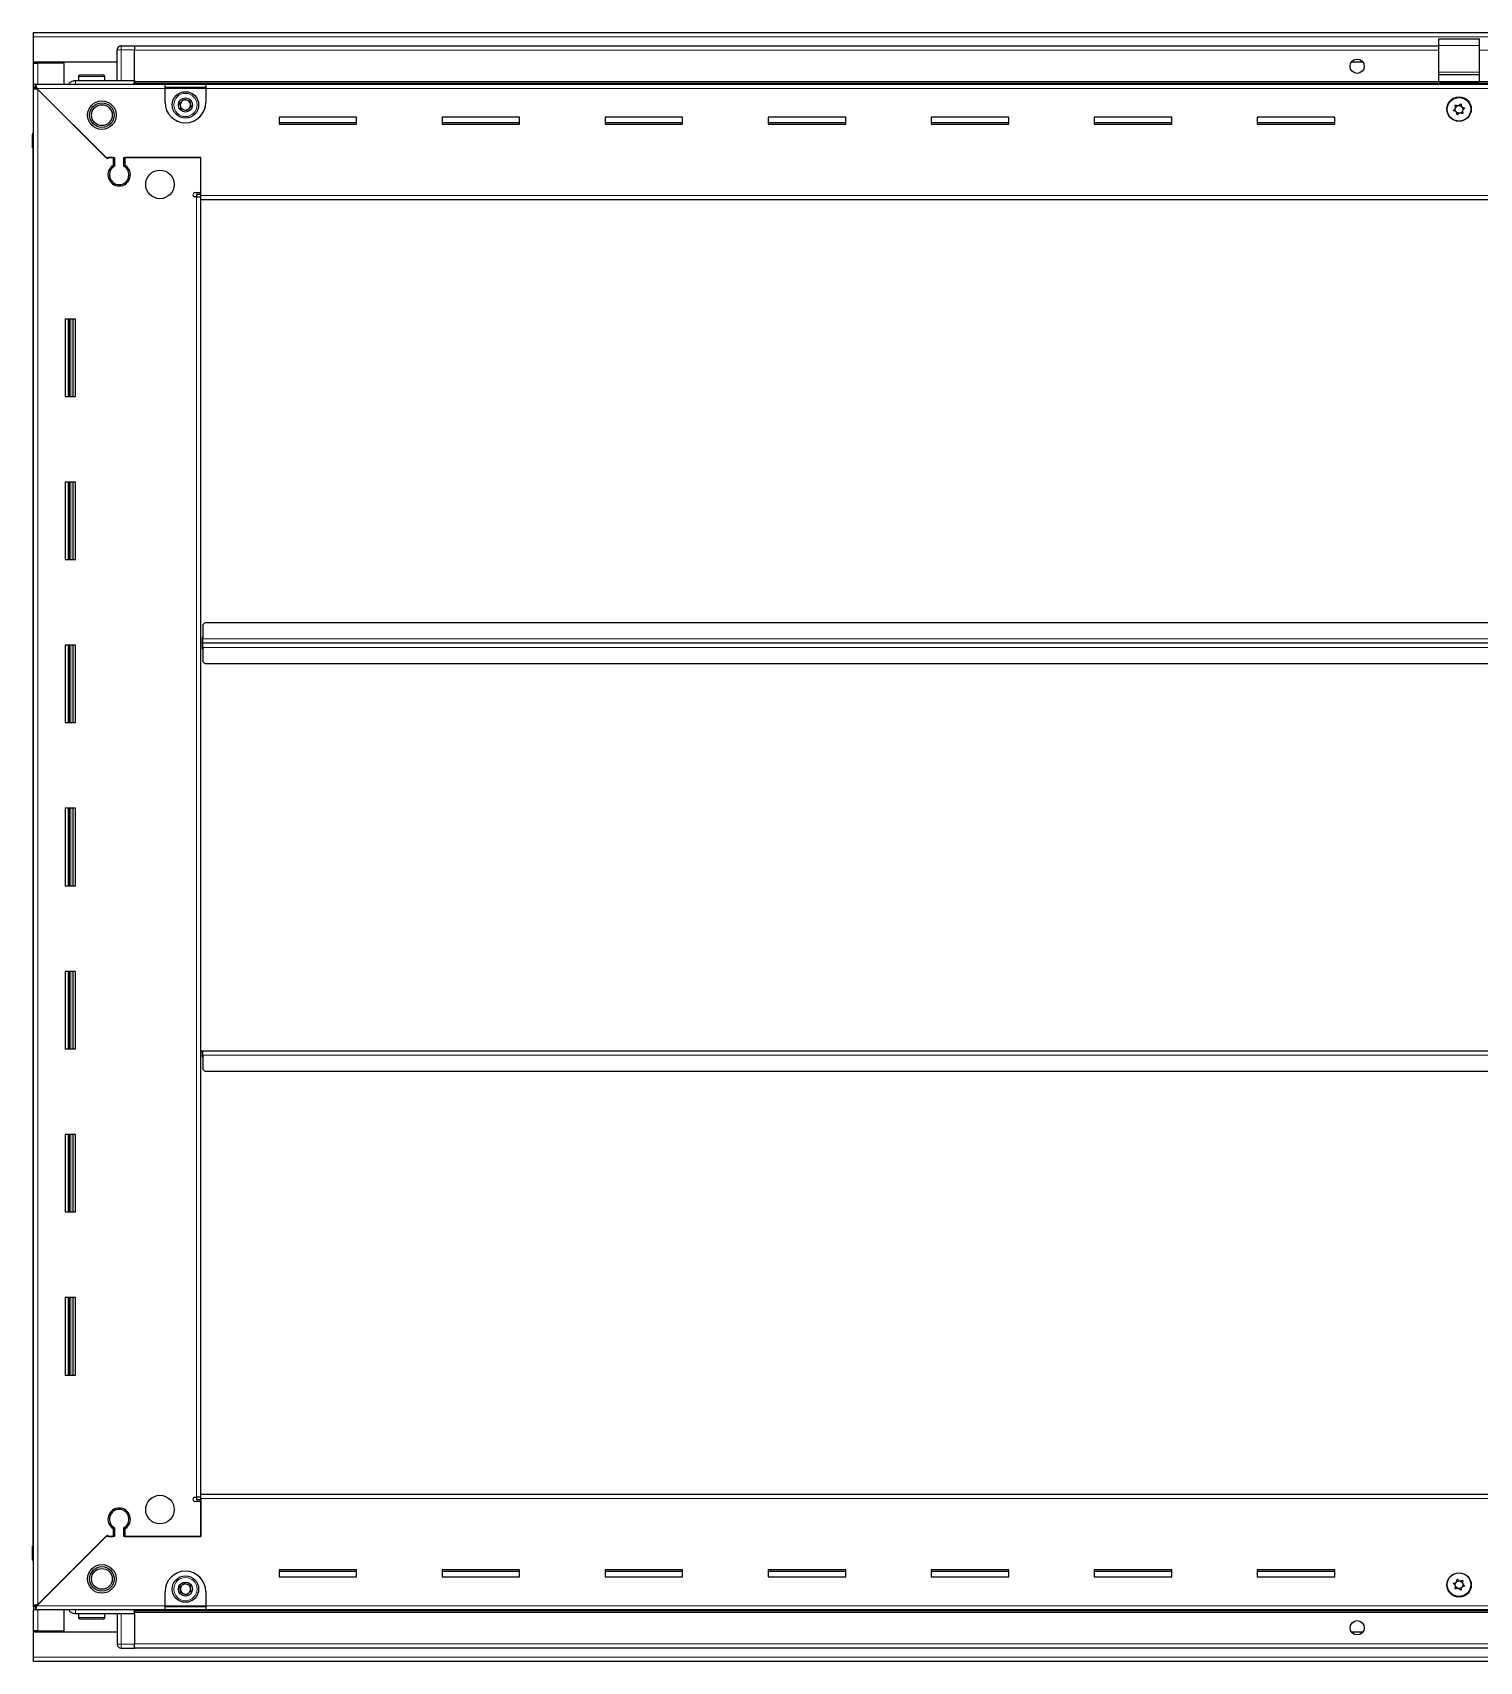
# Model space of a CAD drawing. Header units: millimetres. Extents: x 1256 to 4926, y 584 to 2034.
# Drawn here: x 3450 to 4160, y 1048 to 1847 of the extents above; entities that cross this region are included whole.
import ezdxf

# ---------------------------------------------------------------- set-up
doc = ezdxf.new("R2010")
doc.units = ezdxf.units.MM

msp = doc.modelspace()

# ---------------------------------------------------------------- linework, layer by layer
at = {"color": 7, "linetype": 'Continuous', "lineweight": 25}
for p, q in [((3450.84, 1844.5), (3450.84, 1846.6)), ((3450.84, 1846.6), (4849.84, 1846.6)), ((3450.84, 1832.1), (3450.84, 1844.5)), ((3491.84, 1823.1), (3491.84, 1838.1)), ((3492.51, 1839.6), (3492.51, 1839.6)), ((3493.84, 1840.1), (3500.34, 1840.1)), ((3493.84, 1840.1), (3500.34, 1840.1)), ((3500.34, 1840.1), (3500.34, 1840.1)), ((3500.34, 1840.1), (3500.34, 1840.1)), ((3500.34, 1840.1), (3500.34, 1838.1)), ((4140.34, 1839.95), (3500.34, 1839.95)), ((3500.34, 1823.1), (3500.34, 1838.1)), ((4140.34, 1843.6), (4160.34, 1843.6)), ((4140.34, 1840.34), (4140.34, 1843.6)), ((4140.34, 1827.19), (4140.34, 1840.34)), ((4160.34, 1840.34), (4160.34, 1843.6)), ((4160.34, 1827.19), (4160.34, 1840.34)), ((3491.84, 1832.1), (3450.84, 1832.1)), ((3450.84, 1831.6), (3450.84, 1832.1)), ((3450.84, 1821.35), (3450.84, 1831.6)), ((3450.84, 1831.6), (3452.94, 1831.6)), ((3452.34, 1831.6), (3452.34, 1832.1)), ((3465.84, 1831.6), (3452.94, 1831.6)), ((3465.84, 1821.35), (3465.84, 1831.6)), ((4103.21, 1832.1), (4097.46, 1832.1)), ((3471.34, 1823.1), (3500.34, 1823.1)), ((3472.84, 1825), (3472.84, 1823.1)), ((3473.64, 1825.8), (3485.04, 1825.8)), ((3485.84, 1823.1), (3485.84, 1825)), ((3500.26, 1821.35), (3500.34, 1823.07)), ((3500.34, 1823.1), (3500.34, 1822.6)), ((3500.34, 1821.95), (4800.34, 1821.95)), ((4140.34, 1826.1), (4140.34, 1827.19)), ((4140.34, 1826.1), (4160.34, 1826.1)), ((4140.34, 1822.6), (4140.34, 1826.1)), ((4140.34, 1822.6), (4160.34, 1822.6)), ((4144.34, 1822.6), (4144.34, 1821.95)), ((4146.84, 1821.95), (4146.84, 1822.6)), ((4153.84, 1821.95), (4153.84, 1822.6)), ((4156.34, 1821.95), (4156.34, 1822.6)), ((4160.34, 1826.1), (4160.34, 1827.19)), ((4160.34, 1822.6), (4160.34, 1826.1)), ((3450.84, 1819.85), (3450.84, 1821.35)), ((3450.84, 1821.35), (3451.84, 1821.35)), ((3450.84, 1819.35), (3450.84, 1819.85)), ((3450.84, 1819.85), (3451.84, 1819.85)), ((3450.84, 1074.85), (3450.84, 1819.35)), ((3452.34, 1819.35), (3450.84, 1819.35)), ((3451.84, 1819.85), (3451.84, 1821.35)), ((3451.84, 1821.35), (3515.34, 1821.35)), ((3452.44, 1819.25), (3486.34, 1785.35)), ((3487.04, 1784.65), (3452.94, 1818.75)), ((3515.34, 1819.25), (3515.34, 1821.35)), ((3515.34, 1821.35), (3535.34, 1821.35)), ((3515.34, 1819.85), (3535.34, 1819.85)), ((3515.34, 1812.35), (3515.34, 1819.25)), ((3535.34, 1821.35), (3535.34, 1819.25)), ((3535.34, 1821.35), (4765.34, 1821.35)), ((3535.34, 1819.25), (3535.34, 1812.35)), ((3609.34, 1805.1), (3571.34, 1805.1)), ((3571.34, 1805.1), (3571.34, 1801.6)), ((3609.34, 1802.35), (3571.34, 1802.35)), ((3571.34, 1801.6), (3609.34, 1801.6)), ((3609.34, 1801.6), (3609.34, 1805.1)), ((3689.34, 1805.1), (3651.34, 1805.1)), ((3651.34, 1805.1), (3651.34, 1801.6)), ((3689.34, 1802.35), (3651.34, 1802.35)), ((3651.34, 1801.6), (3689.34, 1801.6)), ((3689.34, 1801.6), (3689.34, 1805.1)), ((3769.34, 1805.1), (3731.34, 1805.1)), ((3731.34, 1805.1), (3731.34, 1801.6)), ((3769.34, 1802.35), (3731.34, 1802.35)), ((3731.34, 1801.6), (3769.34, 1801.6)), ((3769.34, 1801.6), (3769.34, 1805.1)), ((3849.34, 1805.1), (3811.34, 1805.1)), ((3811.34, 1805.1), (3811.34, 1801.6)), ((3849.34, 1802.35), (3811.34, 1802.35)), ((3811.34, 1801.6), (3849.34, 1801.6)), ((3849.34, 1801.6), (3849.34, 1805.1)), ((3929.34, 1805.1), (3891.34, 1805.1)), ((3891.34, 1805.1), (3891.34, 1801.6)), ((3929.34, 1802.35), (3891.34, 1802.35)), ((3891.34, 1801.6), (3929.34, 1801.6)), ((3929.34, 1801.6), (3929.34, 1805.1)), ((4009.34, 1805.1), (3971.34, 1805.1)), ((3971.34, 1805.1), (3971.34, 1801.6)), ((4009.34, 1802.35), (3971.34, 1802.35)), ((3971.34, 1801.6), (4009.34, 1801.6)), ((4009.34, 1801.6), (4009.34, 1805.1)), ((4089.34, 1805.1), (4051.34, 1805.1)), ((4051.34, 1805.1), (4051.34, 1801.6)), ((4089.34, 1802.35), (4051.34, 1802.35)), ((4051.34, 1801.6), (4089.34, 1801.6)), ((4089.34, 1801.6), (4089.34, 1805.1)), ((3450.34, 1796.6), (3450.34, 1790.1)), ((3450.34, 1790.1), (3450.34, 1796.6)), ((3450.34, 1790.1), (3450.34, 1790.1)), ((3450.84, 1790.1), (3450.34, 1790.1)), ((3450.49, 1790.1), (3450.49, 1104.1)), ((3486.34, 1785.35), (3490.54, 1785.35)), ((3487.74, 1785.35), (3487.04, 1784.65)), ((3489.84, 1785.35), (3487.74, 1785.35)), ((3489.84, 1785.35), (3489.84, 1781.46)), ((3490.54, 1785.35), (3490.54, 1781.07)), ((3495.14, 1785.35), (3532.84, 1785.35)), ((3495.14, 1781.07), (3495.14, 1785.35)), ((3495.84, 1781.46), (3495.84, 1785.35)), ((3532.84, 1785.35), (3495.84, 1785.35)), ((3532.84, 1766.7), (3532.84, 1785.35)), ((3532.84, 1768.1), (3532.84, 1785.35)), ((3490.84, 1772.49), (3490.84, 1771.73)), ((3529.99, 1768.1), (3532.84, 1768.1)), ((3530.74, 1766.1), (3529.99, 1766.1)), ((3530.74, 1766.1), (3532.84, 1766.1)), ((3532.84, 1767.1), (3530.84, 1767.1)), ((3530.84, 1767.1), (3530.84, 1766.1)), ((3532.84, 1764.6), (3532.84, 1766.7)), ((4767.84, 1764.6), (3532.84, 1764.6)), ((3532.84, 1129.6), (3532.84, 1764.6)), ((3471.34, 1706.1), (3466.34, 1706.1)), ((3466.34, 1706.1), (3466.34, 1668.1)), ((3468.49, 1668.1), (3468.49, 1706.1)), ((3470.28, 1668.1), (3470.28, 1706.1)), ((3470.31, 1668.1), (3470.31, 1706.1)), ((3471.34, 1668.1), (3471.34, 1706.1)), ((3466.34, 1668.1), (3471.34, 1668.1)), ((3471.34, 1626.1), (3466.34, 1626.1)), ((3466.34, 1626.1), (3466.34, 1588.1)), ((3468.49, 1588.1), (3468.49, 1626.1)), ((3470.28, 1588.1), (3470.28, 1626.1)), ((3470.31, 1588.1), (3470.31, 1626.1)), ((3471.34, 1588.1), (3471.34, 1626.1)), ((3466.34, 1588.1), (3471.34, 1588.1)), ((3534.84, 1557.1), (3533.84, 1556.1)), ((3533.84, 1556.1), (3533.84, 1549.2)), ((4765.84, 1557.1), (3534.84, 1557.1)), ((3471.34, 1546.1), (3466.34, 1546.1)), ((3466.34, 1546.1), (3466.34, 1508.1)), ((3468.49, 1508.1), (3468.49, 1546.1)), ((3470.28, 1508.1), (3470.28, 1546.1)), ((3470.31, 1508.1), (3470.31, 1546.1)), ((3471.34, 1508.1), (3471.34, 1546.1)), ((3533.59, 1547.1), (3532.84, 1547.1)), ((3533.84, 1549.95), (3533.59, 1549.95)), ((3533.59, 1549.95), (3533.59, 1547.1)), ((3533.59, 1547.1), (3533.59, 1544.25)), ((3533.59, 1544.25), (3533.84, 1544.25)), ((3533.84, 1547.1), (3533.84, 1549.2)), ((4766.84, 1547.1), (3533.84, 1547.1)), ((3533.84, 1545), (3533.84, 1547.1)), ((3533.84, 1545), (3533.84, 1538.1)), ((3533.84, 1538.1), (3534.84, 1537.1)), ((3534.84, 1537.1), (4765.84, 1537.1)), ((3466.34, 1508.1), (3471.34, 1508.1)), ((3471.34, 1466.1), (3466.34, 1466.1)), ((3466.34, 1466.1), (3466.34, 1428.1)), ((3468.49, 1428.1), (3468.49, 1466.1)), ((3470.28, 1428.1), (3470.28, 1466.1)), ((3470.31, 1428.1), (3470.31, 1466.1)), ((3471.34, 1428.1), (3471.34, 1466.1)), ((3466.34, 1428.1), (3471.34, 1428.1)), ((3471.34, 1386.1), (3466.34, 1386.1)), ((3466.34, 1386.1), (3466.34, 1348.1)), ((3468.49, 1348.1), (3468.49, 1386.1)), ((3470.28, 1348.1), (3470.28, 1386.1)), ((3470.31, 1348.1), (3470.31, 1386.1)), ((3471.34, 1348.1), (3471.34, 1386.1)), ((3466.34, 1348.1), (3471.34, 1348.1)), ((3532.84, 1347.1), (3533.59, 1347.1)), ((3533.59, 1347.1), (3533.59, 1344.25)), ((3533.59, 1344.25), (3533.84, 1344.25)), ((3533.84, 1345), (3533.84, 1347.1)), ((3533.84, 1347.1), (4766.84, 1347.1)), ((3533.84, 1345), (3533.84, 1338.1)), ((3533.84, 1338.1), (3534.84, 1337.1)), ((3534.84, 1337.1), (4765.84, 1337.1)), ((3471.34, 1306.1), (3466.34, 1306.1)), ((3466.34, 1306.1), (3466.34, 1268.1)), ((3468.49, 1268.1), (3468.49, 1306.1)), ((3470.28, 1268.1), (3470.28, 1306.1)), ((3470.31, 1268.1), (3470.31, 1306.1)), ((3471.34, 1268.1), (3471.34, 1306.1)), ((3466.34, 1268.1), (3471.34, 1268.1)), ((3471.34, 1226.1), (3466.34, 1226.1)), ((3466.34, 1226.1), (3466.34, 1188.1)), ((3468.49, 1188.1), (3468.49, 1226.1)), ((3470.28, 1188.1), (3470.28, 1226.1)), ((3470.31, 1188.1), (3470.31, 1226.1)), ((3471.34, 1188.1), (3471.34, 1226.1)), ((3466.34, 1188.1), (3471.34, 1188.1)), ((3529.99, 1128.1), (3530.74, 1128.1)), ((3532.84, 1128.1), (3530.74, 1128.1)), ((3530.84, 1128.1), (3530.84, 1127.1)), ((3530.84, 1127.1), (3532.84, 1127.1)), ((3532.84, 1129.6), (4767.84, 1129.6)), ((3532.84, 1127.5), (3532.84, 1129.6)), ((3532.84, 1127.5), (3532.84, 1108.85)), ((3490.84, 1122.48), (3490.84, 1121.72)), ((3532.84, 1126.1), (3529.99, 1126.1)), ((3532.84, 1108.85), (3532.84, 1126.1)), ((3489.84, 1112.74), (3489.84, 1108.85)), ((3490.54, 1113.14), (3490.54, 1108.85)), ((3495.14, 1108.85), (3495.14, 1113.14)), ((3495.84, 1108.85), (3495.84, 1112.74)), ((3450.34, 1104.1), (3450.34, 1104.1)), ((3450.34, 1097.6), (3450.34, 1104.1)), ((3450.34, 1104.1), (3450.34, 1104.1)), ((3450.34, 1104.1), (3450.34, 1097.6)), ((3450.84, 1104.1), (3450.34, 1104.1)), ((3486.34, 1108.85), (3452.44, 1074.95)), ((3452.94, 1075.45), (3487.04, 1109.55)), ((3490.54, 1108.85), (3486.34, 1108.85)), ((3487.04, 1109.55), (3487.74, 1108.85)), ((3487.74, 1108.85), (3489.84, 1108.85)), ((3532.84, 1108.85), (3495.14, 1108.85)), ((3495.84, 1108.85), (3532.84, 1108.85)), ((3450.84, 1096.28), (3450.84, 1096.28)), ((3609.34, 1092.6), (3571.34, 1092.6)), ((3571.34, 1092.6), (3571.34, 1089.1)), ((3571.34, 1091.85), (3609.34, 1091.85)), ((3571.34, 1089.1), (3609.34, 1089.1)), ((3609.34, 1089.1), (3609.34, 1092.6)), ((3689.34, 1092.6), (3651.34, 1092.6)), ((3651.34, 1092.6), (3651.34, 1089.1)), ((3651.34, 1091.85), (3689.34, 1091.85)), ((3651.34, 1089.1), (3689.34, 1089.1)), ((3689.34, 1089.1), (3689.34, 1092.6)), ((3769.34, 1092.6), (3731.34, 1092.6)), ((3731.34, 1092.6), (3731.34, 1089.1)), ((3731.34, 1091.85), (3769.34, 1091.85)), ((3731.34, 1089.1), (3769.34, 1089.1)), ((3769.34, 1089.1), (3769.34, 1092.6)), ((3849.34, 1092.6), (3811.34, 1092.6)), ((3811.34, 1092.6), (3811.34, 1089.1)), ((3811.34, 1091.85), (3849.34, 1091.85)), ((3811.34, 1089.1), (3849.34, 1089.1)), ((3849.34, 1089.1), (3849.34, 1092.6)), ((3929.34, 1092.6), (3891.34, 1092.6)), ((3891.34, 1092.6), (3891.34, 1089.1)), ((3891.34, 1091.85), (3929.34, 1091.85)), ((3891.34, 1089.1), (3929.34, 1089.1)), ((3929.34, 1089.1), (3929.34, 1092.6)), ((4009.34, 1092.6), (3971.34, 1092.6)), ((3971.34, 1092.6), (3971.34, 1089.1)), ((3971.34, 1091.85), (4009.34, 1091.85)), ((3971.34, 1089.1), (4009.34, 1089.1)), ((4009.34, 1089.1), (4009.34, 1092.6)), ((4089.34, 1092.6), (4051.34, 1092.6)), ((4051.34, 1092.6), (4051.34, 1089.1)), ((4051.34, 1091.85), (4089.34, 1091.85)), ((4051.34, 1089.1), (4089.34, 1089.1)), ((4089.34, 1089.1), (4089.34, 1092.6)), ((3515.34, 1074.95), (3515.34, 1081.85)), ((3535.34, 1081.85), (3535.34, 1074.95)), ((3450.84, 1074.35), (3450.84, 1074.85)), ((3452.34, 1074.85), (3450.84, 1074.85)), ((3450.84, 1074.35), (3450.84, 1072.85)), ((3451.84, 1074.35), (3450.84, 1074.35)), ((3450.84, 1062.6), (3450.84, 1072.85)), ((3451.84, 1072.85), (3450.84, 1072.85)), ((3451.84, 1074.35), (3451.84, 1072.85)), ((3515.34, 1072.85), (3451.84, 1072.85)), ((3465.84, 1062.6), (3465.84, 1072.85)), ((3471.34, 1071.1), (3500.34, 1071.1)), ((3472.84, 1071.1), (3472.84, 1069.2)), ((3485.84, 1069.2), (3485.84, 1071.1)), ((3491.84, 1071.1), (3491.84, 1056.1)), ((3500.34, 1071.14), (3500.26, 1072.85)), ((4800.34, 1072.25), (3500.34, 1072.25)), ((3500.34, 1071.1), (3500.34, 1071.6)), ((3500.34, 1071.1), (3500.34, 1056.1)), ((3515.34, 1072.85), (3515.34, 1074.95)), ((3535.34, 1074.35), (3515.34, 1074.35)), ((3535.34, 1072.85), (3515.34, 1072.85)), ((3535.34, 1074.95), (3535.34, 1072.85)), ((4765.34, 1072.85), (3535.34, 1072.85)), ((3477.41, 1068.4), (3473.64, 1068.4)), ((3485.04, 1068.4), (3477.41, 1068.4)), ((3452.94, 1062.6), (3450.84, 1062.6)), ((3450.84, 1062.1), (3450.84, 1062.6)), ((3450.84, 1062.1), (3491.84, 1062.1)), ((3450.84, 1049.7), (3450.84, 1062.1)), ((3452.34, 1062.1), (3452.34, 1062.6)), ((3452.94, 1062.6), (3465.84, 1062.6)), ((3491.84, 1056.1), (3491.84, 1056.1)), ((3500.34, 1054.1), (3500.34, 1056.1)), ((4097.46, 1062.1), (4103.21, 1062.1)), ((3450.84, 1047.6), (3450.84, 1049.7)), ((4849.84, 1047.6), (3450.84, 1047.6)), ((3493.84, 1054.1), (3500.34, 1054.1)), ((3493.84, 1054.1), (3500.34, 1054.1)), ((3500.34, 1054.25), (4800.34, 1054.25)), ((3500.34, 1054.1), (3500.34, 1054.1))]:
    msp.add_line(p, q, dxfattribs=at)
at = {"color": 8, "linetype": 'Continuous', "lineweight": 18}
for p, q in [((4849.84, 1844.5), (3450.84, 1844.5)), ((3491.84, 1838.1), (3493.84, 1838.1)), ((3493.84, 1840.1), (3493.84, 1838.1)), ((3493.84, 1838.1), (3493.84, 1823.1)), ((3500.34, 1838.1), (3493.84, 1838.1)), ((4140.34, 1837.95), (3500.34, 1837.95)), ((4140.34, 1840.34), (4160.34, 1840.34)), ((4800.34, 1837.95), (4160.34, 1837.95)), ((3452.94, 1831.6), (3452.94, 1832.1)), ((3452.94, 1821.35), (3452.94, 1831.6)), ((3472.84, 1825), (3485.84, 1825)), ((4140.34, 1822.6), (3500.34, 1822.6)), ((4140.34, 1827.19), (4160.34, 1827.19)), ((4146.34, 1821.95), (4146.34, 1822.6)), ((4154.34, 1821.95), (4154.34, 1822.6)), ((4800.34, 1822.6), (4160.34, 1822.6)), ((3515.34, 1819.25), (3452.44, 1819.25)), ((3452.94, 1818.75), (3452.94, 1075.45)), ((4800.34, 1821.37), (3500.34, 1821.37)), ((3515.34, 1819.25), (3535.34, 1819.25)), ((4765.34, 1819.25), (3535.34, 1819.25)), ((3450.84, 1796.6), (3450.34, 1796.6)), ((3530.74, 1128.1), (3530.74, 1766.1)), ((3532.84, 1766.7), (4767.84, 1766.7)), ((3467.84, 1706.1), (3467.84, 1668.1)), ((3469.07, 1706.1), (3469.07, 1668.1)), ((3467.84, 1626.1), (3467.84, 1588.1)), ((3469.07, 1626.1), (3469.07, 1588.1)), ((3467.84, 1546.1), (3467.84, 1508.1)), ((3469.07, 1546.1), (3469.07, 1508.1)), ((4766.84, 1549.2), (3533.84, 1549.2)), ((3533.84, 1545), (4766.84, 1545)), ((3467.84, 1466.1), (3467.84, 1428.1)), ((3469.07, 1466.1), (3469.07, 1428.1)), ((3467.84, 1386.1), (3467.84, 1348.1)), ((3469.07, 1386.1), (3469.07, 1348.1)), ((3533.84, 1345), (4766.84, 1345)), ((3467.84, 1306.1), (3467.84, 1268.1)), ((3469.07, 1306.1), (3469.07, 1268.1)), ((3467.84, 1226.1), (3467.84, 1188.1)), ((3469.07, 1226.1), (3469.07, 1188.1)), ((4767.84, 1127.5), (3532.84, 1127.5)), ((3450.84, 1097.6), (3450.34, 1097.6)), ((3452.44, 1074.95), (3515.34, 1074.95)), ((3452.94, 1062.6), (3452.94, 1072.85)), ((3493.84, 1056.1), (3493.84, 1071.1)), ((3500.34, 1072.84), (4800.34, 1072.84)), ((3500.34, 1071.6), (4800.34, 1071.6)), ((3535.34, 1074.95), (3515.34, 1074.95)), ((3535.34, 1074.95), (4765.34, 1074.95)), ((3477.14, 1069.2), (3472.84, 1069.2)), ((3485.84, 1069.2), (3477.14, 1069.2)), ((3452.94, 1062.1), (3452.94, 1062.6)), ((3491.84, 1056.1), (3493.84, 1056.1)), ((3493.84, 1054.1), (3493.84, 1056.1)), ((3500.34, 1056.1), (3493.84, 1056.1)), ((3500.34, 1056.25), (4800.34, 1056.25)), ((4849.84, 1049.7), (3450.84, 1049.7))]:
    msp.add_line(p, q, dxfattribs=at)
at = {"color": 7, "linetype": 'Continuous', "lineweight": 25}
for centre, radius in [((4100.34, 1830.1), 3.5), ((3525.34, 1811.1), 6.5), ((3525.34, 1811.1), 3.46), ((4150.34, 1809.1), 6), ((4150.34, 1808.95), 5.79), ((3484.34, 1806.1), 7), ((3484.34, 1806.1), 6.02), ((3484.34, 1806.1), 5.1), ((4150.34, 1808.95), 1.85), ((3512.84, 1772.1), 7), ((3512.84, 1122.1), 7), ((3484.34, 1088.1), 7), ((3484.34, 1088.1), 6.02), ((3484.34, 1088.1), 5.1), ((3525.34, 1083.1), 6.5), ((4150.34, 1085.1), 6), ((4150.34, 1085.25), 5.79), ((4150.34, 1085.25), 1.85), ((3525.34, 1083.1), 3.46), ((4100.34, 1064.1), 3.5)]:
    msp.add_circle(centre, radius, dxfattribs=at)
at = {"color": 8, "linetype": 'Continuous', "lineweight": 18}
for centre in [(3525.34, 1811.1), (3525.34, 1083.1)]:
    msp.add_circle(centre, 5.7, dxfattribs=at)
at = {"color": 7, "linetype": 'Continuous', "lineweight": 25}
for centre, radius, start, end in [((3493.84, 1838.1), 2, 90, 180), ((3493.84, 1838.1), 2, 131.40962, 180), ((3493.84, 1838.1), 2, 90, 131.40962), ((3473.64, 1825), 0.8, 90, 180), ((3485.04, 1825), 0.8, 0, 90), ((3491.64, 1823.3), 0.2, 270, 0), ((3525.34, 1812.35), 10, 180, 270), ((3525.34, 1811.1), 2.5, 134.01559, 194.01559), ((3525.34, 1811.1), 2.5, 194.01559, 254.01559), ((3525.34, 1811.1), 2.5, 74.01559, 134.01559), ((3525.34, 1811.1), 2.5, 254.01559, 314.01559), ((3525.34, 1812.35), 10, 270, 0), ((3525.34, 1811.1), 2.5, 14.01559, 74.01559), ((3525.34, 1811.1), 2.5, 314.01559, 14.01559), ((3452.34, 1796.6), 2, 138.59038, 180), ((3492.84, 1776.85), 5.5, 123.05573, 56.94427), ((3492.84, 1776.85), 4.8, 118.63099, 61.36901), ((3529.99, 1767.1), 1, 90, 270), ((3529.99, 1127.1), 1, 90, 270), ((3492.84, 1117.35), 5.5, 303.05573, 236.94427), ((3492.84, 1117.35), 4.8, 298.63099, 241.36901), ((3452.34, 1097.6), 2, 180, 221.39416), ((3525.34, 1081.85), 10, 90, 180), ((3525.34, 1081.85), 10, 0, 90), ((3525.34, 1083.1), 2.5, 127.47401, 187.47401), ((3525.34, 1083.1), 2.5, 187.47401, 247.47401), ((3525.34, 1083.1), 2.5, 67.47401, 127.47401), ((3525.34, 1083.1), 2.5, 247.47401, 307.47401), ((3525.34, 1083.1), 2.5, 7.47401, 67.47401), ((3525.34, 1083.1), 2.5, 307.47401, 7.47401), ((3491.64, 1070.9), 0.2, 0, 90), ((3473.64, 1069.2), 0.8, 180, 270), ((3485.04, 1069.2), 0.8, 270, 0), ((3493.84, 1056.1), 2, 180, 270), ((3493.84, 1056.1), 2, 180, 270)]:
    msp.add_arc(centre, radius, start, end, dxfattribs=at)
for points, knots in [([(3468.12, 1821.35), (3468.24, 1821.55), (3468.63, 1822.2), (3469.78, 1822.91), (3470.82, 1823.04), (3471.34, 1823.1)], [0, 0, 0, 0, 0.18225, 0.591125, 1, 1, 1, 1]), ([(3500.34, 1823.1), (3500.34, 1823.07), (3500.34, 1822.99), (3500.34, 1822.37), (3500.34, 1821.79), (3500.34, 1821.4), (3500.34, 1821.37)], [0, 0, 0, 0, 0.324279, 0.648558, 0.972836, 1, 1, 1, 1]), ([(3450.84, 1819.35), (3450.86, 1819.31), (3450.91, 1819.22), (3451.31, 1819.09), (3451.86, 1818.95), (3452.44, 1818.84), (3452.81, 1818.78), (3452.94, 1818.75)], [0, 0, 0, 0, 0.2302553, 0.4485219, 0.6667858, 0.8850496, 1, 1, 1, 1]), ([(3452.44, 1819.25), (3452.39, 1819.51), (3452.3, 1820), (3452.17, 1820.64), (3452.04, 1821.11), (3451.92, 1821.33), (3451.86, 1821.35), (3451.84, 1821.35)], [0, 0, 0, 0, 0.230255, 0.448522, 0.666786, 0.88505, 1, 1, 1, 1]), ([(3522.56, 1811.9), (3522.93, 1812.26), (3523.62, 1812.93), (3524.32, 1813.59), (3524.64, 1813.91)], [0, 0, 0, 0, 0.534686, 1, 1, 1, 1]), ([(3524.64, 1813.91), (3525.13, 1813.76), (3526.06, 1813.5), (3526.98, 1813.23), (3527.41, 1813.11)], [0, 0, 0, 0, 0.5346859, 1, 1, 1, 1]), ([(3523.26, 1809.1), (3523.18, 1809.43), (3522.98, 1810.23), (3522.74, 1811.2), (3522.59, 1811.78), (3522.56, 1811.9)], [0, 0, 0, 0, 0.3629006, 0.8668753, 1, 1, 1, 1]), ([(3526.03, 1808.3), (3525.54, 1808.45), (3524.61, 1808.71), (3523.69, 1808.98), (3523.26, 1809.1)], [0, 0, 0, 0, 0.534686, 1, 1, 1, 1]), ([(3528.11, 1810.31), (3527.74, 1809.95), (3527.05, 1809.28), (3526.36, 1808.61), (3526.03, 1808.3)], [0, 0, 0, 0, 0.5346859, 1, 1, 1, 1]), ([(3527.41, 1813.11), (3527.44, 1812.99), (3527.59, 1812.41), (3527.83, 1811.44), (3528.03, 1810.64), (3528.11, 1810.31)], [0, 0, 0, 0, 0.133125, 0.637099, 1, 1, 1, 1]), ([(4148.45, 1811.03), (4148.44, 1811.02), (4148.43, 1810.99), (4148.42, 1810.94), (4148.43, 1810.79), (4148.53, 1810.42), (4148.66, 1809.89), (4148.5, 1809.28), (4148.14, 1808.91), (4147.84, 1808.66), (4147.66, 1808.5), (4147.61, 1808.42), (4147.6, 1808.38), (4147.6, 1808.35), (4147.62, 1808.32), (4147.67, 1808.27), (4147.92, 1808.18), (4148.38, 1808.07), (4149.02, 1807.76), (4149.27, 1807.09), (4149.33, 1806.62), (4149.41, 1806.36), (4149.45, 1806.31), (4149.47, 1806.29), (4149.51, 1806.28), (4149.54, 1806.29), (4149.58, 1806.3), (4149.65, 1806.35), (4149.82, 1806.5), (4150.09, 1806.77), (4150.49, 1807.09), (4151.11, 1807.2), (4151.62, 1807.01), (4151.99, 1806.88), (4152.14, 1806.86), (4152.19, 1806.87), (4152.22, 1806.88), (4152.24, 1806.92), (4152.25, 1806.97), (4152.24, 1807.12), (4152.14, 1807.49), (4152.01, 1808.01), (4152.17, 1808.62), (4152.53, 1809), (4152.84, 1809.25), (4153.01, 1809.41), (4153.06, 1809.49), (4153.07, 1809.53), (4153.07, 1809.56), (4153.05, 1809.59), (4153, 1809.63), (4152.75, 1809.73), (4152.29, 1809.84), (4151.65, 1810.15), (4151.4, 1810.81), (4151.34, 1811.29), (4151.26, 1811.54), (4151.22, 1811.6), (4151.2, 1811.62), (4151.17, 1811.63), (4151.13, 1811.62), (4151.09, 1811.6), (4151.02, 1811.56), (4150.85, 1811.41), (4150.58, 1811.14), (4150.18, 1810.82), (4149.56, 1810.71), (4149.05, 1810.89), (4148.68, 1811.03), (4148.53, 1811.05), (4148.48, 1811.04), (4148.46, 1811.03), (4148.45, 1811.03)], [0, 0, 0, 0, 0.002009, 0.00442, 0.009365, 0.025528, 0.067705, 0.095786, 0.124646, 0.150342, 0.160519, 0.163394, 0.165697, 0.167245, 0.168874, 0.17077, 0.178606, 0.211994, 0.249994, 0.287995, 0.321383, 0.329219, 0.331115, 0.332744, 0.334292, 0.336217, 0.338535, 0.341318, 0.349662, 0.375358, 0.404217, 0.432298, 0.474475, 0.490639, 0.496669, 0.49844, 0.5, 0.502009, 0.50442, 0.509365, 0.525528, 0.567705, 0.595786, 0.624646, 0.650342, 0.660519, 0.663394, 0.665697, 0.667245, 0.668874, 0.67077, 0.678606, 0.711994, 0.749994, 0.787995, 0.821383, 0.829219, 0.831115, 0.832744, 0.834292, 0.836217, 0.838535, 0.841318, 0.849662, 0.875358, 0.904217, 0.932298, 0.974475, 0.990639, 0.996669, 0.99844, 1, 1, 1, 1]), ([(4148.45, 1083.18), (4148.46, 1083.18), (4148.48, 1083.16), (4148.54, 1083.16), (4148.68, 1083.18), (4149.05, 1083.32), (4149.56, 1083.5), (4150.18, 1083.39), (4150.58, 1083.07), (4150.86, 1082.79), (4151.04, 1082.63), (4151.12, 1082.59), (4151.16, 1082.58), (4151.2, 1082.59), (4151.22, 1082.61), (4151.26, 1082.66), (4151.34, 1082.92), (4151.4, 1083.39), (4151.65, 1084.06), (4152.29, 1084.37), (4152.75, 1084.48), (4153, 1084.57), (4153.05, 1084.62), (4153.07, 1084.65), (4153.07, 1084.68), (4153.07, 1084.71), (4153.04, 1084.75), (4152.99, 1084.82), (4152.83, 1084.97), (4152.53, 1085.21), (4152.18, 1085.58), (4152.01, 1086.19), (4152.15, 1086.72), (4152.24, 1087.1), (4152.26, 1087.25), (4152.24, 1087.3), (4152.22, 1087.33), (4152.19, 1087.35), (4152.13, 1087.35), (4151.99, 1087.33), (4151.62, 1087.19), (4151.11, 1087.01), (4150.49, 1087.12), (4150.09, 1087.44), (4149.81, 1087.72), (4149.63, 1087.88), (4149.55, 1087.92), (4149.51, 1087.93), (4149.47, 1087.92), (4149.45, 1087.9), (4149.41, 1087.84), (4149.33, 1087.59), (4149.27, 1087.11), (4149.02, 1086.45), (4148.38, 1086.14), (4147.92, 1086.03), (4147.67, 1085.93), (4147.62, 1085.89), (4147.6, 1085.86), (4147.6, 1085.83), (4147.61, 1085.79), (4147.63, 1085.76), (4147.68, 1085.69), (4147.84, 1085.54), (4148.14, 1085.3), (4148.5, 1084.92), (4148.66, 1084.31), (4148.53, 1083.79), (4148.43, 1083.41), (4148.42, 1083.26), (4148.43, 1083.21), (4148.44, 1083.19), (4148.45, 1083.18)], [0, 0, 0, 0, 0.002009, 0.00442, 0.009365, 0.025528, 0.067705, 0.095786, 0.124646, 0.150342, 0.160519, 0.163394, 0.165697, 0.167245, 0.168874, 0.17077, 0.178606, 0.211994, 0.249994, 0.287995, 0.321383, 0.329219, 0.331115, 0.332744, 0.334292, 0.336217, 0.338535, 0.341318, 0.349662, 0.375358, 0.404217, 0.432298, 0.474475, 0.490639, 0.496669, 0.49844, 0.5, 0.502009, 0.50442, 0.509365, 0.525528, 0.567705, 0.595786, 0.624646, 0.650342, 0.660519, 0.663394, 0.665697, 0.667245, 0.668874, 0.67077, 0.678606, 0.711994, 0.749994, 0.787995, 0.821383, 0.829219, 0.831115, 0.832744, 0.834292, 0.836217, 0.838535, 0.841318, 0.849662, 0.875358, 0.904217, 0.932298, 0.974475, 0.990639, 0.996669, 0.99844, 1, 1, 1, 1]), ([(3522.67, 1084.21), (3522.77, 1084.29), (3523.24, 1084.65), (3524.03, 1085.26), (3524.69, 1085.76), (3524.96, 1085.97)], [0, 0, 0, 0, 0.133125, 0.637099, 1, 1, 1, 1]), ([(3523.04, 1081.35), (3522.98, 1081.86), (3522.85, 1082.82), (3522.73, 1083.77), (3522.67, 1084.21)], [0, 0, 0, 0, 0.534686, 1, 1, 1, 1]), ([(3525.71, 1080.24), (3525.23, 1080.44), (3524.34, 1080.81), (3523.46, 1081.18), (3523.04, 1081.35)], [0, 0, 0, 0, 0.534686, 1, 1, 1, 1]), ([(3524.96, 1085.97), (3525.44, 1085.77), (3526.33, 1085.4), (3527.21, 1085.03), (3527.63, 1084.86)], [0, 0, 0, 0, 0.534686, 1, 1, 1, 1]), ([(3528, 1082), (3527.73, 1081.79), (3527.08, 1081.29), (3526.29, 1080.68), (3525.81, 1080.32), (3525.71, 1080.24)], [0, 0, 0, 0, 0.3629006, 0.8668753, 1, 1, 1, 1]), ([(3527.63, 1084.86), (3527.69, 1084.35), (3527.82, 1083.39), (3527.94, 1082.44), (3528, 1082)], [0, 0, 0, 0, 0.534686, 1, 1, 1, 1]), ([(3452.94, 1075.45), (3452.68, 1075.41), (3452.19, 1075.32), (3451.55, 1075.19), (3451.08, 1075.05), (3450.86, 1074.94), (3450.84, 1074.88), (3450.84, 1074.85)], [0, 0, 0, 0, 0.230255, 0.448522, 0.666786, 0.88505, 1, 1, 1, 1]), ([(3451.84, 1072.85), (3451.88, 1072.88), (3451.97, 1072.93), (3452.1, 1073.33), (3452.24, 1073.88), (3452.35, 1074.46), (3452.41, 1074.83), (3452.44, 1074.95)], [0, 0, 0, 0, 0.230255, 0.448522, 0.666786, 0.88505, 1, 1, 1, 1]), ([(3468.12, 1072.85), (3468.24, 1072.65), (3468.63, 1072.01), (3469.78, 1071.3), (3470.82, 1071.17), (3471.34, 1071.1)], [0, 0, 0, 0, 0.1822499, 0.5911249, 1, 1, 1, 1]), ([(3500.34, 1071.1), (3500.34, 1071.14), (3500.34, 1071.22), (3500.34, 1071.84), (3500.34, 1072.41), (3500.34, 1072.81), (3500.34, 1072.84)], [0, 0, 0, 0, 0.324279, 0.648558, 0.972836, 1, 1, 1, 1])]:
    msp.add_open_spline(points, degree=3, knots=knots, dxfattribs=at)
at = {"color": 8, "linetype": 'Continuous', "lineweight": 18}
for points in [[(3471.34, 1823.1), (3471.34, 1823.06), (3471.34, 1822.99), (3471.34, 1822.55), (3471.34, 1822.09), (3471.34, 1821.68), (3471.34, 1821.41), (3471.34, 1821.35)], [(3471.34, 1071.1), (3471.34, 1071.15), (3471.34, 1071.22), (3471.34, 1071.66), (3471.34, 1072.11), (3471.34, 1072.53), (3471.34, 1072.8), (3471.34, 1072.85)]]:
    msp.add_open_spline(points, degree=3, knots=[0, 0, 0, 0, 0.3597529, 0.5534142, 0.7511852, 0.9489563, 1, 1, 1, 1], dxfattribs=at)
at = {"color": 7, "linetype": 'Continuous', "lineweight": 25}
for points in [[(3452.44, 1819.25), (3452.39, 1819.33), (3452.29, 1819.49), (3452.14, 1819.69), (3451.99, 1819.83), (3451.89, 1819.85), (3451.84, 1819.85)], [(3452.34, 1819.35), (3452.34, 1819.3), (3452.36, 1819.2), (3452.5, 1819.05), (3452.7, 1818.9), (3452.86, 1818.8), (3452.94, 1818.75)], [(3451.84, 1074.35), (3451.89, 1074.36), (3451.99, 1074.38), (3452.14, 1074.52), (3452.29, 1074.72), (3452.39, 1074.88), (3452.44, 1074.95)], [(3452.94, 1075.45), (3452.86, 1075.4), (3452.7, 1075.3), (3452.5, 1075.15), (3452.36, 1075), (3452.34, 1074.9), (3452.34, 1074.85)]]:
    msp.add_open_spline(points, degree=3, dxfattribs=at)

doc.saveas('drawing.dxf')
